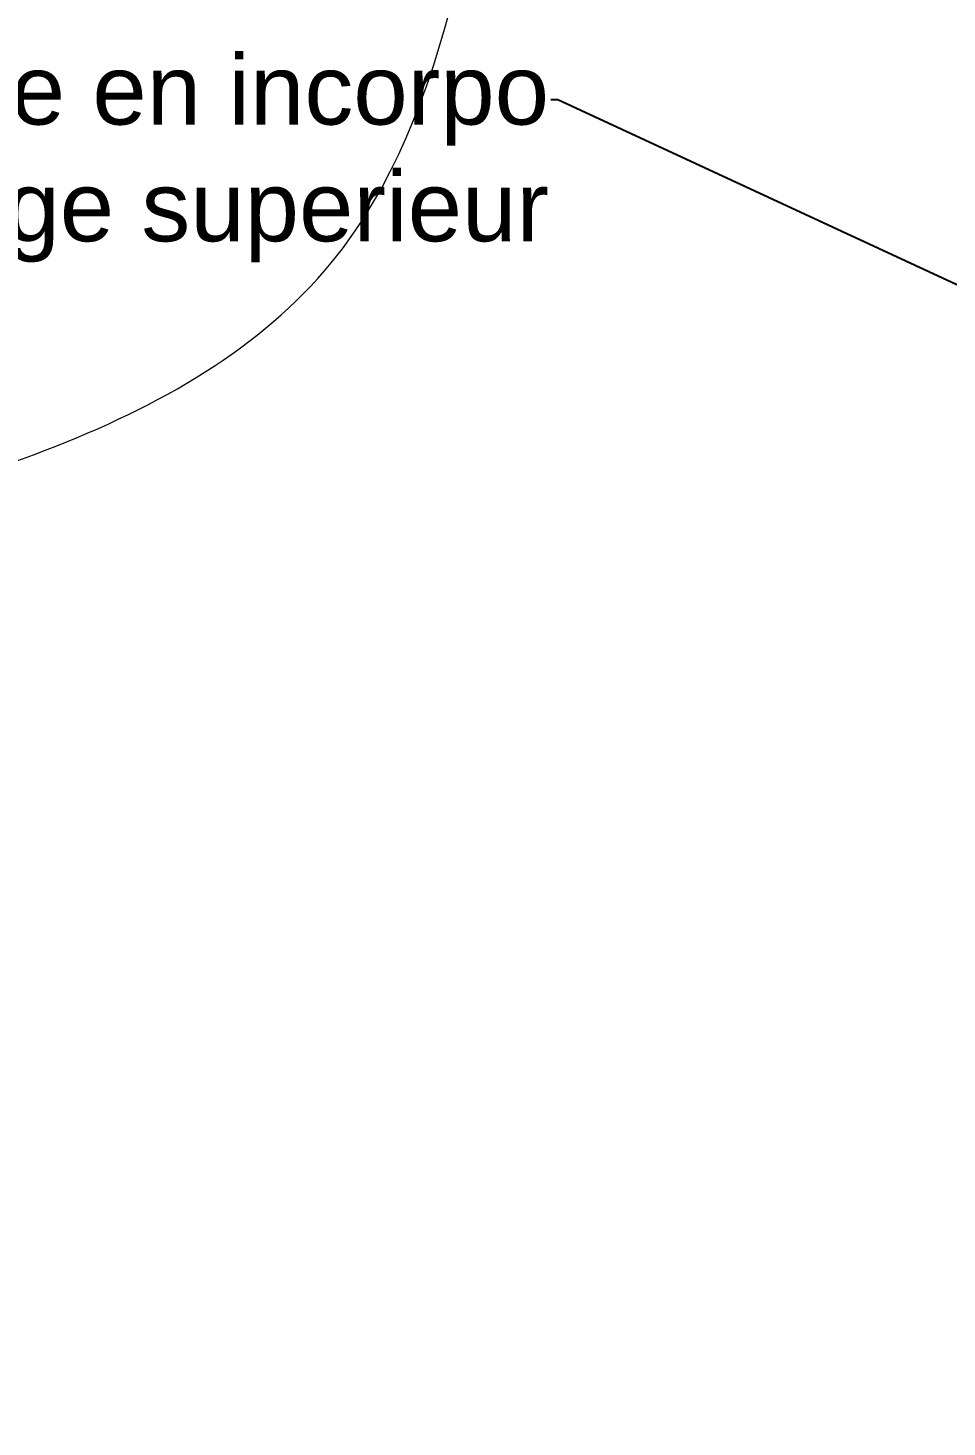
# Model space of a CAD drawing. Extents: x 0 to 613264, y -387505 to 675.
# Drawn here: x 507775 to 508825, y -338397 to -336798 of the extents above; entities that cross this region are included whole.
import ezdxf
from ezdxf import colors
from ezdxf.entities.mleader import LeaderData, LeaderLine
from ezdxf.math import Vec2, Vec3

# ---------------------------------------------------------------- set-up
doc = ezdxf.new("R2010")
doc.units = 0
for name, color, linetype in [('_GAZELEC-REMARQUES', 1, 'Continuous'), ('prlm-ELEC-CFO', 201, 'Continuous'), ('prlm-VRD', 2, 'Continuous'), ('SA - béton balayé', 252, 'Continuous'), ('SA - EBC', 252, 'Continuous')]:
    doc.layers.add(name, color=color, linetype=linetype)
doc.layers.add('_GAZELEC-RESERVATION', color=1, linetype='Continuous', lineweight=18)
doc.styles.get("Standard").update_dxf_attribs({"font": 'arial.ttf'})

# ---------------------------------------------------------------- blocks, each defined once
blk = doc.blocks.new('A$C1F970F0F')
at = {"layer": 'SA - béton balayé'}
h = blk.add_hatch(dxfattribs=at)
h.set_pattern_fill('BETON_BALAYE', color=256, scale=49.99999999999999, angle=-10.72360141139323, style=0, pattern_type=2)
h.set_pattern_definition([(349.2763985886067, (-277130161.1279894, -473864756.7787022), (117.3825536141096, 28.65896207176165), [749.9999999999999, -99.99999999999999, 250, -49.99999999999999]), (349.2763985886067, (-277130091.1375459, -473864744.5890418), (-36.75306622226226, 74.64222748057564), [150, -16.5, 299.9999999999999, -37.49999999999999]), (349.2763985886067, (-277130128.6565508, -473864719.6726964), (261.6928111209335, -15.46358973923611), [399.9999999999999, -69.99999999999999, 200, -49.99999999999999])])
edge = h.paths.add_edge_path()
edge.add_line((847.6940603821262, 1728.843869632567), (898.3231435302033, 2004.634077768478))
edge.add_line((898.3231435302033, 2004.634077768478), (1143.547512896615, 1887.824205350663))
edge.add_arc((4476.755824987884, 9877.66301907342), 8657.2398558123, 247.3550337200921, 251.1659104121369)
edge.add_line((1681.948853588895, 1683.954706367697), (2114.845544182086, 1578.014617527221))
edge.add_line((2114.845544182086, 1578.014617527221), (2515.75612138621, 1462.263694100857))
edge.add_line((2515.756121386211, 1462.263694100857), (2910.512600857043, 1321.392171708825))
edge.add_line((2910.512600857042, 1321.392171708825), (3516.952153602056, 1025.948174333774))
edge.add_line((3516.952153602057, 1025.948174333774), (3901.18493073026, 864.3683669144352))
edge.add_line((3901.18493073026, 864.3683669144351), (4241.50575886574, 689.604471750609))
edge.add_line((4241.50575886574, 689.604471750609), (4497.895798403801, 355.9948476230381))
edge.add_line((4497.895798403801, 355.994847623038), (4533.966147712257, 237.5404283702045))
edge.add_line((4533.966147712256, 237.5404283702045), (4447.604671371961, 174.518334859205))
edge.add_line((4447.604671371962, 174.518334859205), (4252.599676299415, 32.25277447435795))
edge.add_line((4252.599676299415, 32.25277447435792), (4156.386231026273, 172.6365710435619))
edge.add_line((4156.386231026273, 172.6365710435621), (4040.701065253342, 314.6279718482957))
edge.add_arc((2593.341206284507, -915.257701528077), 1899.333917701345, 40.3560274261332, 48.35494902153538)
edge.add_arc((3119.873794743065, -323.1481797241233), 1106.976515683048, 48.35494958933642, 58.83868760046816)
edge.add_arc((1167.260114931724, -3661.781614552744), 4974.593107277497, 59.49169731789545, 62.50643056691179)
edge.add_arc((-2920.322800602558, -11460.20645120262), 13779.33748696329, 62.39912395488075, 64.37236637248444)
edge.add_arc((1655.842150793314, -1920.823136313695), 3199.114441546418, 64.37236634929735, 68.46827945017714)
edge.add_arc((976.9509503048961, -3641.494662512886), 5048.872199517636, 68.46827948602746, 70.96729572643876)
edge.add_line((2623.427559794691, 1131.368761205476), (2431.022144464181, 1192.66281336526))
edge.add_line((2431.022144464181, 1192.66281336526), (1971.332810029389, 1322.799841070266))
edge.add_arc((1942.135028901925, 1227.157331528015), 100.0000002715342, 73.02359818588538, 148.1771649215559)
edge.add_line((1857.166767790674, 1279.88677928664), (1629.491566616614, 913.0108329463187))
edge.add_arc((1714.459827979506, 860.2813851400383), 100.0000005249397, 148.1771649743808, 180.4836279277611)
edge.add_line((1614.463389873035, 859.4373051895686), (1615.851753593793, 694.9607727230351))
edge.add_line((1615.851753593793, 694.9607727230351), (1465.851753458937, 694.3277211018518))
edge.add_line((1465.851753458937, 694.3277211018518), (1464.468733616605, 858.1711849032274))
edge.add_arc((1714.459829404081, 860.2813851546173), 250.0000018362474, 148.1771651838876, 180.4836280127426, ccw=False)
edge.add_line((1502.039175040556, 992.1050041879063), (1716.403353701119, 1337.5315612539))
edge.add_arc((1673.919223351382, 1363.896285094222), 49.99999994749897, 328.177164835115, 432.2428484475834)
edge.add_arc((3542.147321807592, 7380.693577605962), 6250.170695921803, 249.6004148205551, 252.7543820270024, ccw=False)
edge.add_line((1363.554939353563, 1522.505379938917), (1104.398892733353, 1617.71836989428))
edge.add_arc((1990.420094553901, 4016.529160534171), 2557.210742071507, 243.4573258881201, 249.7278614161875, ccw=False)
at = {"layer": 'SA - EBC'}
h = blk.add_hatch(dxfattribs=at)
h.set_pattern_fill('_USER', color=256, scale=74.99999999999999, angle=-325.7236014113932, style=0, pattern_type=0)
h.set_pattern_definition([(34.27639858860678, (-277130161.1279894, -473864756.7787022), (-42.238928459823, 61.97477650275113), [])])
edge = h.paths.add_edge_path()
edge.add_line((5801.470568619522, -3162.013069131843), (4083.559282644929, -3271.123614088357))
edge.add_line((4083.559282644929, -3271.123614088356), (4014.481307725509, -3717.332461968055))
edge.add_line((4014.48130772551, -3717.332461968055), (3135.517961824245, -3810.19300101904))
edge.add_line((3135.517961824245, -3810.19300101904), (2274.245008604417, -3693.648081323564))
edge.add_line((2274.245008604417, -3693.648081323564), (1554.636776175834, -3420.099318784944))
edge.add_arc((2508.775769578408, -2315.674454232369), 1459.498372788833, 157.1868533427094, 229.1754823893534, ccw=False)
edge.add_arc((1966.013830892235, -2087.371785851423), 870.6752834691503, 94.3015183869224, 157.1868533106914, ccw=False)
edge.add_line((1900.708697991695, -1219.149067345796), (2859.239020416566, -1223.495634912559))
edge.add_arc((3100.860739749298, 1265.329539486049), 2500.526305395239, 264.4549516394795, 302.9422754293212)
edge.add_arc((4209.331858878893, -445.3369775435177), 462.1229708170858, 302.9422754305585, 376.8336969250394)
edge.add_arc((2214.122706379954, -1049.006753214115), 2546.655714682971, 16.8336969158998, 38.14703645440247)
edge.add_arc((3041.32627014761, -399.2990096244524), 1494.806919462396, 38.14703657403813, 72.97328584086019)
edge.add_line((3479.031970107599, 1029.988031775616), (2182.437305702805, 1414.38613606858))
edge.add_line((2182.437305702805, 1414.38613606858), (1056.590900019184, 1822.819186472099))
edge.add_arc((1766.412018482452, 3779.442320525911), 2081.398594438606, 212.7495497786225, 250.0603089288685, ccw=False)
edge.add_line((15.86575126143373, 2653.472571668582), (-104.0907319930869, 3091.26353710603))
edge.add_line((-104.0907319930869, 3091.26353710603), (-169.6986146466322, 3639.54836895815))
edge.add_line((-169.6986146466322, 3639.548368958149), (-35.58090533515337, 6158.014854826562))
edge.add_arc((-194.3533792400212, 7143.826589584332), 998.5156357593988, 279.1493507374978, 373.962283499627)
edge.add_arc((2392.201579171132, 7786.918955579627), 1666.786287877102, 172.6269749467245, 193.9622835974407, ccw=False)
edge.add_arc((-45.50651600643437, 8102.354993671941), 791.2455775503726, -7.373025019439765, 16.43829965925021)
edge.add_line((713.3969204091394, 8326.263765657093), (486.7428317772967, 9142.81155059313))
edge.add_line((486.7428317772967, 9142.811550593131), (1338.845530021721, 9564.23852196786))
edge.add_line((1338.845530021721, 9564.23852196786), (1632.623584095551, 8945.24637913095))
edge.add_line((1632.623584095551, 8945.246379130947), (1394.029444699765, 8829.874494032001))
edge.add_line((1394.029444699765, 8829.874494032001), (1731.997733793977, 8131.230781666551))
edge.add_arc((1233.216649704336, 7889.945865525577), 554.0766919865823, -19.640967550384175, 25.815335324856676, ccw=False)
edge.add_line((1755.055695752756, 7703.706797235046), (1558.214479468655, 6807.520788570679))
edge.add_line((1558.214479468655, 6807.52078857068), (1570.021725572625, 6609.158708993335))
edge.add_line((1570.021725572625, 6609.158708993335), (1852.913141606868, 5734.125706863067))
edge.add_line((1852.913141606869, 5734.125706863067), (2726.748207475315, 4020.986816292172))
edge.add_line((2726.748207475315, 4020.986816292172), (3802.352916265851, 4004.947770972833))
edge.add_arc((8355.58168857983, 5950.706307988518), 4951.552134169374, 203.138762427905, 230.8301436200186)
edge.add_arc((13583.66465597079, 12367.85935474512), 13228.79229856088, 230.8301435441083, 233.1638398044412)
edge.add_line((5652.622255943647, 1780.153648245416), (4998.697813068342, 1820.441475819727))
edge.add_line((4998.697813068342, 1820.441475819727), (4863.841220233488, 767.0816613875431))
edge.add_line((4863.841220233488, 767.0816613875434), (5595.355488733695, 631.185878681516))
edge.add_line((5595.355488733695, 631.1858786815158), (5852.747939948536, -2020.707044821664))
edge.add_line((5852.747939948536, -2020.707044821665), (5881.394298709887, -2966.563612924887))
edge.add_line((5881.394298709887, -2966.563612924887), (5801.470568619523, -3162.013069131842))

msp = doc.modelspace()

# ---------------------------------------------------------------- linework, layer by layer
at = {"layer": 'prlm-ELEC-CFO', "lineweight": 13}
msp.add_spline([(507360.2945042079, -337402.8402276005), (508121.722152597, -337066.4882017747), (508324.5206711823, -336371.5523468881)], degree=3, dxfattribs=at)

# ---------------------------------------------------------------- block references
at = {"layer": 'prlm-VRD', "xscale": 9.999999999999998, "yscale": 9.999999999999998, "zscale": 9.999999999999998}
msp.add_blockref('A$C1F970F0F', (474984.9359816406, -340561.1028248291, -9.999999999999997e-07), dxfattribs=at)

# ---------------------------------------------------------------- leaders
at = {"layer": '_GAZELEC-REMARQUES'}
ml = msp.add_multileader_mtext('Standard', dxfattribs=at)
ml.set_content("Alimentation arrosage en incorpo\\Ppar l'étage superieur", color=256)
ml.set_leader_properties()
ml.build(insert=Vec2(0, 0))
ml.multileader.update_dxf_attribs({"arrow_head_size": 60})
ctx = ml.context
ctx.base_point, ctx.char_height, ctx.arrow_head_size, ctx.plane_origin = Vec3(506732.6583646279, -336880.2646494919), 80, 60, Vec3(509445.8928195937, -336433.5916726411)
ctx.text_align_type = 2
notes = []
notes.append((ctx, [(1, (1, 1, 0), (508380.6201654465, -336880.2646494919), (-1, 0), 8, [(0, [(509836.6580219964, -337555.0475280918)], 0, [])])]))
ctx.mtext.insert, ctx.mtext.alignment, ctx.mtext.flow_direction = Vec3(508370.6201654465, -336828.5047586324), 3, 5
at = {"layer": '_GAZELEC-RESERVATION', "color": 6}
ml = msp.add_multileader_mtext('Standard', dxfattribs=at)
ml.set_content('résa n°12\\P200x200 en dalle haute', color=6)
ml.set_leader_properties()
ml.build(insert=Vec2(0, 0))
ml.multileader.update_dxf_attribs({"has_text_frame": 1, "arrow_head_size": 80, "scale": 20})
ctx = ml.context
ctx.base_point, ctx.scale, ctx.char_height, ctx.arrow_head_size, ctx.landing_gap_size, ctx.plane_origin, ctx.plane_x_axis, ctx.plane_y_axis = Vec3(498185.1454157904, -337372.652217536), 20, 80, 80, 40, Vec3(495385.6641576155, -336798.4538432423), Vec3(1, -1.665334536937735e-16), Vec3(1.665334536937735e-16, 1)
notes.append((ctx, [(0, (1, 1, 0), (499509.1513671178, -337372.652217536), (-1, 1.665334536937735e-16), 89.84496906271943, [(0, [(500575.342174802, -338113.1516098995)], 0, [])])]))
ctx.mtext.insert, ctx.mtext.text_direction, ctx.mtext.width, ctx.mtext.flow_direction = Vec3(498225.1454157904, -337331.9700892959), Vec3(1, -1.665334536937735e-16), 1568.850406025498, 5
ml = msp.add_multileader_mtext('Standard', dxfattribs=at)
ml.set_content('résa n°13\\P150x150 en dalle haute', color=6)
ml.set_leader_properties()
ml.build(insert=Vec2(0, 0))
ml.multileader.update_dxf_attribs({"has_text_frame": 1, "arrow_head_size": 80, "scale": 20})
ctx = ml.context
ctx.base_point, ctx.scale, ctx.char_height, ctx.arrow_head_size, ctx.landing_gap_size, ctx.plane_origin, ctx.plane_x_axis, ctx.plane_y_axis = Vec3(498194.0403680414, -337791.0160288818), 20, 80, 80, 40, Vec3(495385.6641576155, -337216.817654588), Vec3(1, -1.665334536937735e-16), Vec3(1.665334536937735e-16, 1)
notes.append((ctx, [(0, (1, 1, 0), (499509.1513671178, -337791.0160288818), (-1, 1.665334536937735e-16), 89.84496906271943, [(0, [(499801.6724746972, -338286.272750359)], 0, [])])]))
ctx.mtext.insert, ctx.mtext.text_direction, ctx.mtext.width, ctx.mtext.flow_direction = Vec3(498234.0403680414, -337750.3339006416), Vec3(1, -1.665334536937735e-16), 1568.850406025498, 5
for ctx, leaders in notes:
    for number, flags, end, landing, length, lines in leaders:
        leader = LeaderData()
        leader.index, (leader.has_last_leader_line, leader.has_dogleg_vector, leader.attachment_direction) = number, flags
        leader.last_leader_point, leader.dogleg_vector, leader.dogleg_length = Vec3(end), Vec3(landing), length
        for number, points, colour, breaks in lines:
            line = LeaderLine()
            line.index, line.vertices, line.color, line.breaks = number, Vec3.list(points), colors.encode_raw_color(colour), breaks
            leader.lines.append(line)
        ctx.leaders.append(leader)

doc.saveas('drawing.dxf')
